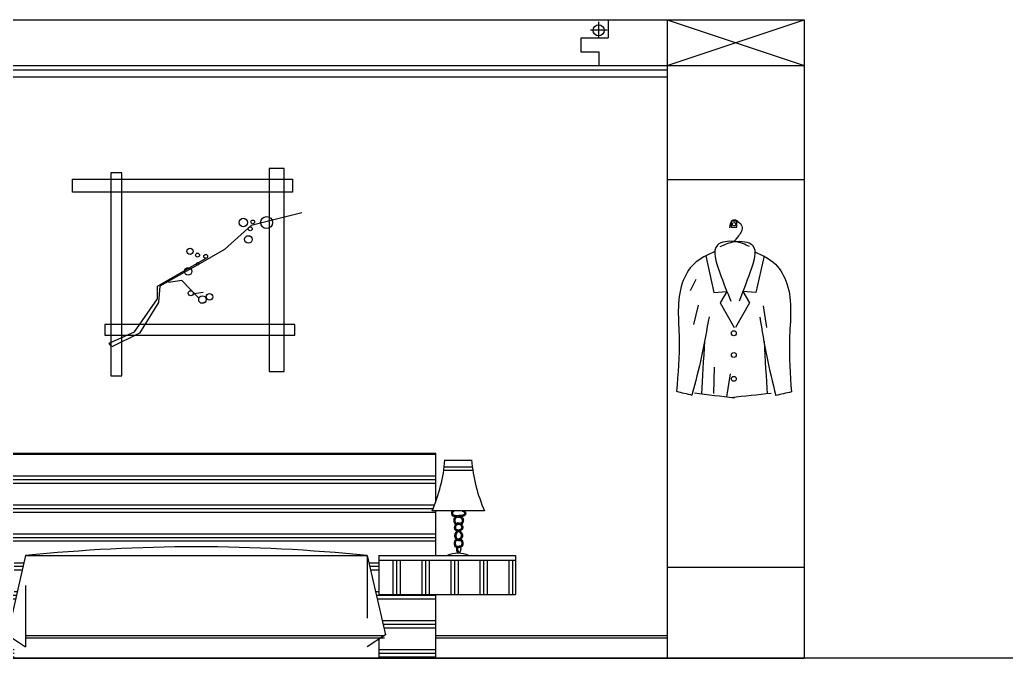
# Model space of a CAD drawing. Header units: inches. Extents: x 8.9 to 51.4, y 11.8 to 36.6.
# Drawn here: x 18.236 to 22.565, y 21.406 to 24.206 of the extents above; entities that cross this region are included whole.
import ezdxf

# ---------------------------------------------------------------- set-up
doc = ezdxf.new("R2010")
doc.units = ezdxf.units.IN
doc.header["$MEASUREMENT"] = 0
for name, color, linetype in [('02', 2, 'Continuous'), ('1', 1, 'Continuous'), ('4', 4, 'Continuous'), ('8', 8, 'Continuous')]:
    doc.layers.add(name, color=color, linetype=linetype)

msp = doc.modelspace()

# ---------------------------------------------------------------- hatches: boundary and pattern name
at = {"layer": '8'}
h = msp.add_hatch(dxfattribs=at)
h.set_pattern_fill('PLAST', color=256, scale=0.02, style=0)
h.set_pattern_definition([(0, (35.65493, 69.79935), (0, 0.127), []), (0, (35.65493, 69.81523), (0, 0.127), []), (0, (35.65493, 69.8311), (0, 0.127), [])])
h.paths.add_polyline_path([(19.7613, 21.8561), (19.8405, 21.5088), (19.8113, 21.4894), (19.8113, 21.4061), (20.0613, 21.4061), (20.0613, 21.6861), (19.8113, 21.6861), (19.8113, 21.8561), (20.0613, 21.8561), (20.0613, 22.053), (20.0452, 22.053, 0.015862), (20.0613, 22.0921), (20.0613, 22.3061), (17.9613, 22.3061), (17.9613, 22.1628, 0.043729), (17.9994, 22.053), (17.9613, 22.053), (17.9613, 21.8561), (18.2113, 21.8561), (18.2113, 21.6861), (17.9613, 21.6861), (17.9613, 21.4061), (18.2113, 21.4061), (18.2113, 21.4894), (18.182, 21.5088), (18.2613, 21.8561, -0.051427)])
h = msp.add_hatch(dxfattribs=at)
h.set_pattern_fill('PLAST', color=256, scale=0.02, angle=90, style=0)
h.set_pattern_definition([(90, (35.65493, 69.79935), (-0.127, 8e-18), []), (90, (35.63906, 69.79935), (-0.127, 8e-18), []), (90, (35.62318, 69.79935), (-0.127, 8e-18), [])])
h.paths.add_polyline_path([(20.4113, 21.6861), (20.4113, 21.8361), (19.8113, 21.8361), (19.8113, 21.6861)])

# ---------------------------------------------------------------- linework, layer by layer
at = {"layer": '02'}
for p, q in [((21.2459, 23.1704), (21.2816, 23.0099)), ((21.5022, 23.1704), (21.4665, 23.0099)), ((21.2024, 23.0673), (21.1777, 23.018)), ((21.2816, 23.0099), (21.3391, 23.0141)), ((21.3391, 23.0141), (21.3094, 22.9643)), ((21.4665, 23.0099), (21.409, 23.0141)), ((21.409, 23.0141), (21.4387, 22.9643)), ((21.2129, 22.9546), (21.1918, 22.87)), ((21.3094, 22.9643), (21.3709, 22.8572)), ((21.4387, 22.9643), (21.3772, 22.8572)), ((21.4986, 22.951), (21.5127, 22.8559)), ((21.2835, 22.6833), (21.2799, 22.567)), ((21.3534, 22.6528), (21.3374, 22.5532))]:
    msp.add_line(p, q, dxfattribs=at)
for points in [[(19.3958, 23.5535), (19.3302, 23.5535), (19.3302, 22.6639), (19.3958, 22.6639)], [(18.468, 23.5067), (19.4332, 23.5067), (19.4332, 23.4505), (18.468, 23.4505)], [(18.6836, 23.5348), (18.6367, 23.5348), (18.6367, 22.6452), (18.6836, 22.6452)], [(21.3577, 23.2972), (21.3827, 23.2972), (21.3827, 23.3222), (21.3577, 23.3222)], [(19.4426, 22.8699), (18.6096, 22.8699), (18.6096, 22.8231), (19.4426, 22.8231)]]:
    msp.add_lwpolyline(points, close=True, dxfattribs=at)
for centre, radius in [((21.3705, 23.3096), 0.0075), ((21.3693, 22.8313), 0.0108), ((21.3693, 22.7362), 0.0108), ((21.3693, 22.6313), 0.0108)]:
    msp.add_circle(centre, radius, dxfattribs=at)
for points in [[(21.352, 23.2936), (21.3661, 23.3286), (21.4046, 23.3006), (21.3906, 23.2586), (21.3696, 23.2341)], [(21.4384, 23.2116), (21.374, 23.2331), (21.2972, 23.2177), (21.3064, 23.1012), (21.3556, 22.9724)], [(21.3096, 23.2116), (21.3741, 23.2331), (21.4508, 23.2177), (21.4416, 23.1012), (21.3925, 22.9724)], [(21.2861, 23.1893), (21.195, 23.136), (21.1434, 23.0516), (21.1294, 22.8079), (21.1176, 22.5769)], [(21.4614, 23.1883), (21.5518, 23.1338), (21.6024, 23.0488), (21.6136, 22.8049), (21.6219, 22.5739)], [(21.2607, 22.9039), (21.2279, 22.7305), (21.1857, 22.5605)], [(21.4834, 22.9026), (21.5141, 22.7288), (21.5537, 22.5583)], [(21.1176, 22.5769), (21.1857, 22.5605)], [(21.1962, 22.5696), (21.3722, 22.5485)], [(21.5336, 22.5676), (21.3575, 22.5486)], [(21.6219, 22.5739), (21.5537, 22.5583)]]:
    msp.add_spline(points, degree=3, dxfattribs=at)
for points in [[(21.2406, 22.7977), (21.2361, 22.7158), (21.2316, 22.634), (21.2272, 22.5659)], [(21.5022, 22.7961), (21.5068, 22.7148), (21.5113, 22.6334), (21.5155, 22.5656)]]:
    msp.add_open_spline(points, degree=3, dxfattribs=at)
at = {"layer": '1'}
for p, q in [((15.8876, 24.2061), (21.6776, 24.2061)), ((20.7767, 24.1261), (20.7767, 24.1976)), ((20.8176, 24.2061), (20.8176, 24.1261)), ((21.0776, 24.2061), (21.0776, 21.4061)), ((21.0776, 24.2061), (21.6776, 24.0061)), ((21.0776, 24.0061), (21.6776, 24.2061)), ((21.6776, 24.2061), (21.6776, 21.4061)), ((20.8134, 24.1597), (20.7399, 24.1597)), ((20.6976, 24.1261), (20.8176, 24.1261)), ((20.6976, 24.1261), (20.6976, 24.0661)), ((20.6976, 24.0661), (20.7776, 24.0661)), ((20.7776, 24.0661), (20.7776, 24.0061)), ((17.3876, 24.0061), (21.6776, 24.0061)), ((17.5476, 23.9861), (21.0776, 23.9861)), ((17.5476, 23.9561), (21.0776, 23.9561)), ((21.0776, 23.5061), (21.6776, 23.5061)), ((19.4733, 23.3597), (19.2511, 23.3042)), ((19.2511, 23.3042), (19.1345, 23.1987)), ((18.8401, 23.0377), (19.0511, 23.1598)), ((19.1345, 23.1987), (19.0178, 23.1321)), ((19.0178, 23.1321), (18.8512, 23.0377)), ((18.8401, 22.9822), (18.8401, 23.0377)), ((18.8512, 23.0377), (18.8456, 22.9656)), ((18.9474, 23.0633), (18.8888, 23.0546)), ((19.0229, 22.9831), (18.9474, 23.0633)), ((19.0022, 23.0051), (19.0411, 23.0122)), ((18.7401, 22.8379), (18.8401, 22.9822)), ((18.8456, 22.9656), (18.7623, 22.8324)), ((18.629, 22.788), (18.7401, 22.8379)), ((18.7623, 22.8324), (18.6401, 22.7713)), ((18.6401, 22.7713), (18.629, 22.788)), ((17.9613, 22.3061), (20.0613, 22.3061)), ((20.0613, 22.0921), (20.0613, 22.3061)), ((20.1017, 22.2755), (20.2191, 22.2755)), ((20.0969, 22.2312), (20.224, 22.2312)), ((20.0987, 22.2449), (20.2222, 22.2449)), ((20.2751, 22.053), (20.0452, 22.053)), ((20.0613, 21.8561), (20.0613, 22.053)), ((20.1452, 22.0255), (20.1471, 22.0255)), ((20.1585, 22.0255), (20.1751, 22.0255)), ((18.2613, 21.8561), (18.182, 21.5088)), ((18.2613, 21.8561), (19.7613, 21.8561)), ((19.7613, 21.8561), (19.7613, 21.5816)), ((19.7613, 21.8561), (19.8405, 21.5088)), ((19.8113, 21.8561), (19.8113, 21.6861)), ((19.8113, 21.8561), (20.4113, 21.8561)), ((19.8113, 21.8361), (20.4113, 21.8361)), ((20.4113, 21.8561), (20.4113, 21.6861)), ((21.0776, 21.8061), (21.6776, 21.8061)), ((18.2613, 21.7256), (18.2613, 21.4561)), ((19.8113, 21.6861), (20.4113, 21.6861)), ((20.0613, 21.4061), (20.0613, 21.6861)), ((18.182, 21.5088), (18.2613, 21.4561)), ((18.2613, 21.5061), (19.8365, 21.5061)), ((18.2613, 21.4961), (19.8365, 21.4961)), ((19.8405, 21.5088), (19.7613, 21.4561)), ((19.8113, 21.4894), (19.8113, 21.4061)), ((20.0613, 21.5061), (21.0776, 21.5061)), ((20.0613, 21.4961), (21.0776, 21.4961)), ((15.8876, 21.4061), (21.6776, 21.4061))]:
    msp.add_line(p, q, dxfattribs=at)
for centre, radius in [((20.7767, 24.1597), 0.0243), ((19.2174, 23.3169), 0.0185), ((19.3192, 23.3169), 0.0261), ((19.2477, 23.2894), 0.0087), ((19.2587, 23.3197), 0.00825), ((19.2394, 23.2427), 0.0165), ((18.9834, 23.1904), 0.0138), ((19.0165, 23.1739), 0.0087), ((19.0522, 23.1684), 0.00825), ((18.9752, 23.1024), 0.0165), ((19.0165, 23.1354), 0.0055), ((18.9868, 23.0067), 0.011), ((19.0379, 22.9791), 0.0165), ((19.0692, 22.991), 0.014)]:
    msp.add_circle(centre, radius, dxfattribs=at)
for centre, radius, start, end in [((19.4378, 22.3257), 0.6658, 335.823, 355.679), ((20.883, 22.3257), 0.6658, 184.321, 204.177), ((19.0113, 14.5835), 7.3112, 84.11209, 95.88791), ((20.1591, 21.7497), 0.1167, 65.7073, 114.2927)]:
    msp.add_arc(centre, radius, start, end, dxfattribs=at)
for points, knots in [([(20.1358, 22.053), (20.1332, 22.051), (20.1286, 22.0451), (20.1318, 22.029), (20.1426, 22.0281), (20.1503, 22.0276)], [120.742501, 120.742501, 120.742501, 120.742501, 130.241288, 141.563358, 161.821253, 161.821253, 161.821253, 161.821253]), ([(20.1422, 22.0509), (20.1421, 22.0508), (20.142, 22.0508), (20.1415, 22.0506), (20.1412, 22.0505), (20.1404, 22.05), (20.1398, 22.0497), (20.1384, 22.0487), (20.1377, 22.0481), (20.1364, 22.0467), (20.1359, 22.0459), (20.1354, 22.0449), (20.1353, 22.0446), (20.1351, 22.044), (20.1351, 22.0438), (20.135, 22.0433), (20.1349, 22.043), (20.1349, 22.0422), (20.1349, 22.0416), (20.135, 22.0404), (20.1351, 22.0398), (20.1354, 22.0387), (20.1356, 22.0382), (20.1359, 22.0374), (20.1361, 22.0372), (20.1364, 22.0367), (20.1365, 22.0365), (20.1369, 22.0361), (20.137, 22.0359), (20.1376, 22.0354), (20.1379, 22.0351), (20.1388, 22.0346), (20.1394, 22.0344), (20.1406, 22.0339), (20.1413, 22.0337), (20.1428, 22.0334), (20.1437, 22.0333), (20.1461, 22.0329), (20.1479, 22.0328), (20.1517, 22.0325), (20.1537, 22.0323), (20.1569, 22.032), (20.158, 22.0319), (20.1599, 22.0316), (20.1607, 22.0315), (20.1615, 22.0313)], [109.595734, 109.595734, 109.595734, 109.595734, 110.114808, 110.114808, 111.39246, 111.39246, 113.947765, 113.947765, 117.924196, 117.924196, 121.900628, 121.900628, 123.560075, 123.560075, 124.805542, 124.805542, 126.05101, 126.05101, 128.541946, 128.541946, 131.032881, 131.032881, 133.545527, 133.545527, 135.024012, 135.024012, 136.681272, 136.681272, 138.338532, 138.338532, 141.222081, 141.222081, 144.10563, 144.10563, 146.989179, 146.989179, 149.872728, 149.872728, 154.962376, 154.962376, 160.052023, 160.052023, 162.656156, 162.656156, 164.564552, 164.564552, 164.564552, 164.564552]), ([(20.1782, 22.0516), (20.1783, 22.0516), (20.1783, 22.0516), (20.179, 22.0514), (20.1797, 22.0513), (20.1806, 22.051), (20.1809, 22.0508), (20.1815, 22.0506), (20.1818, 22.0505), (20.1827, 22.05), (20.1832, 22.0497), (20.1846, 22.0487), (20.1854, 22.0481), (20.1866, 22.0467), (20.1871, 22.0459), (20.1876, 22.0449), (20.1877, 22.0446), (20.1879, 22.044), (20.1879, 22.0438), (20.188, 22.0433), (20.1881, 22.043), (20.1882, 22.0422), (20.1882, 22.0416), (20.188, 22.0404), (20.1879, 22.0398), (20.1876, 22.0387), (20.1874, 22.0382), (20.1871, 22.0374), (20.187, 22.0372), (20.1867, 22.0367), (20.1865, 22.0365), (20.1862, 22.0361), (20.186, 22.0359), (20.1855, 22.0354), (20.1851, 22.0351), (20.1842, 22.0346), (20.1837, 22.0344), (20.1824, 22.0339), (20.1817, 22.0337), (20.1802, 22.0334), (20.1794, 22.0333), (20.1769, 22.0329), (20.1751, 22.0328), (20.1713, 22.0325), (20.1693, 22.0323), (20.1661, 22.032), (20.1651, 22.0319), (20.1617, 22.0314), (20.1595, 22.031), (20.1551, 22.0298), (20.153, 22.029), (20.1495, 22.0272), (20.1482, 22.0264), (20.1457, 22.0244), (20.1445, 22.0232), (20.1427, 22.0208), (20.1421, 22.0196), (20.1411, 22.0173), (20.1408, 22.0163), (20.1405, 22.0145), (20.1404, 22.0138), (20.1403, 22.0124), (20.1403, 22.0118), (20.1403, 22.0095), (20.1405, 22.0079), (20.1412, 22.0049), (20.1417, 22.0034), (20.1428, 22.0007), (20.1434, 21.9995), (20.1448, 21.9975), (20.1454, 21.9967), (20.1469, 21.9953), (20.1476, 21.9947), (20.1493, 21.9936), (20.1502, 21.9932), (20.1516, 21.9928), (20.1521, 21.9927), (20.1528, 21.9926), (20.1531, 21.9926), (20.1537, 21.9926), (20.1539, 21.9926), (20.1547, 21.9926), (20.1552, 21.9926), (20.1566, 21.9929), (20.1573, 21.9931), (20.1587, 21.9935), (20.1593, 21.9937), (20.1603, 21.994), (20.1608, 21.9942), (20.1613, 21.9943), (20.1614, 21.9943), (20.1617, 21.9944), (20.1618, 21.9944), (20.1622, 21.9944), (20.1624, 21.9945), (20.163, 21.9945), (20.1635, 21.9944), (20.1646, 21.9942), (20.1654, 21.994), (20.167, 21.9933), (20.1678, 21.9929), (20.1693, 21.9918), (20.17, 21.9912), (20.1714, 21.9899), (20.172, 21.9893), (20.1733, 21.9875), (20.1739, 21.9863), (20.1746, 21.9843), (20.1748, 21.9836), (20.1752, 21.9822), (20.1753, 21.9814), (20.1755, 21.9797), (20.1755, 21.9787), (20.1753, 21.977), (20.1751, 21.9762), (20.1748, 21.9753), (20.1747, 21.9751), (20.1745, 21.9748), (20.1745, 21.9746), (20.1743, 21.9744), (20.1742, 21.9742), (20.1739, 21.9739), (20.1737, 21.9736), (20.173, 21.9729), (20.1724, 21.9725), (20.1711, 21.9716), (20.1703, 21.9712), (20.1687, 21.9703), (20.1677, 21.9699), (20.1655, 21.9689), (20.1641, 21.9684), (20.1612, 21.9672), (20.1598, 21.9666), (20.1569, 21.9652), (20.1555, 21.9644), (20.1535, 21.9629), (20.153, 21.9625), (20.152, 21.9617), (20.1515, 21.9612), (20.1502, 21.9598), (20.1493, 21.9587), (20.1473, 21.9558), (20.1463, 21.9537), (20.1448, 21.9494), (20.1443, 21.9471), (20.1442, 21.9436), (20.1443, 21.9424), (20.1445, 21.9406), (20.1446, 21.9399), (20.1449, 21.9385), (20.1451, 21.9378), (20.1458, 21.9358), (20.1464, 21.9345), (20.148, 21.9316), (20.1491, 21.9301), (20.1509, 21.9282), (20.1513, 21.9278), (20.1518, 21.9274)], [106.203848, 106.203848, 106.203848, 106.203848, 106.309256, 106.309256, 108.837155, 108.837155, 110.114808, 110.114808, 111.39246, 111.39246, 113.947764, 113.947764, 117.924196, 117.924196, 121.900628, 121.900628, 123.560073, 123.560073, 124.805541, 124.805541, 126.051008, 126.051008, 128.541944, 128.541944, 131.032879, 131.032879, 133.545529, 133.545529, 135.024013, 135.024013, 136.681273, 136.681273, 138.338533, 138.338533, 141.222082, 141.222082, 144.105631, 144.105631, 146.989181, 146.989181, 149.87273, 149.87273, 154.962378, 154.962378, 160.052026, 160.052026, 162.656157, 162.656157, 167.864421, 167.864421, 173.072684, 173.072684, 176.663539, 176.663539, 180.254394, 180.254394, 183.17065, 183.17065, 185.370032, 185.370032, 186.75678, 186.75678, 188.143528, 188.143528, 191.28169, 191.28169, 194.419851, 194.419851, 197.058611, 197.058611, 199.221261, 199.221261, 200.991937, 200.991937, 202.762613, 202.762613, 203.540829, 203.540829, 204.003289, 204.003289, 204.46575, 204.46575, 205.390671, 205.390671, 207.119714, 207.119714, 208.848757, 208.848757, 210.5778, 210.5778, 211.090501, 211.090501, 212.115902, 212.115902, 213.141304, 213.141304, 215.192108, 215.192108, 218.693253, 218.693253, 222.194399, 222.194399, 225.695545, 225.695545, 229.19669, 229.19669, 234.560184, 234.560184, 237.335007, 237.335007, 240.109831, 240.109831, 243.733724, 243.733724, 247.357617, 247.357617, 248.719926, 248.719926, 249.671664, 249.671664, 250.623402, 250.623402, 252.526878, 252.526878, 255.664742, 255.664742, 258.802606, 258.802606, 261.94047, 261.94047, 266.130687, 266.130687, 270.320903, 270.320903, 274.511119, 274.511119, 276.064104, 276.064104, 277.617089, 277.617089, 280.723059, 280.723059, 285.922804, 285.922804, 291.122548, 291.122548, 293.669866, 293.669866, 295.183731, 295.183731, 296.697597, 296.697597, 299.725328, 299.725328, 303.929283, 303.929283, 305.254655, 305.254655, 305.254655, 305.254655]), ([(20.1872, 22.053), (20.1899, 22.051), (20.1944, 22.0451), (20.1907, 22.0262), (20.1659, 22.0296), (20.1397, 22.0192), (20.1497, 21.9942), (20.1629, 22.0014), (20.1744, 21.9958), (20.1809, 21.9848), (20.1807, 21.9686), (20.1659, 21.9642), (20.1526, 21.9575), (20.1457, 21.9414), (20.1552, 21.9293), (20.1612, 21.9281), (20.1615, 21.928)], [114.621033, 114.621033, 114.621033, 114.621033, 124.12004, 135.44211, 162.810921, 185.967208, 203.984139, 211.098678, 225.556746, 236.765717, 249.050556, 267.657282, 275.909022, 294.238731, 311.372704, 312.363402, 312.363402, 312.363402, 312.363402]), ([(20.1646, 22.0255), (20.1712, 22.0236), (20.1822, 22.0165), (20.1733, 21.9942), (20.1601, 22.0014), (20.1486, 21.9958), (20.1422, 21.9848), (20.1423, 21.9703), (20.1509, 21.9663), (20.1556, 21.9644)], [174.175905, 174.175905, 174.175905, 174.175905, 192.088456, 210.105387, 217.219926, 231.677994, 242.886965, 255.171804, 269.338797, 269.338797, 269.338797, 269.338797]), ([(20.1752, 22.0261), (20.1755, 22.0258), (20.1758, 22.0256), (20.1773, 22.0244), (20.1785, 22.0232), (20.1803, 22.0208), (20.181, 22.0196), (20.1819, 22.0173), (20.1822, 22.0163), (20.1825, 22.0145), (20.1826, 22.0138), (20.1827, 22.0124), (20.1828, 22.0118), (20.1827, 22.0095), (20.1825, 22.0079), (20.1818, 22.0049), (20.1814, 22.0034), (20.1802, 22.0007), (20.1796, 21.9995), (20.1783, 21.9975), (20.1776, 21.9967), (20.1761, 21.9953), (20.1754, 21.9947), (20.1738, 21.9936), (20.1729, 21.9932), (20.1714, 21.9928), (20.1709, 21.9927), (20.1702, 21.9926), (20.1699, 21.9926), (20.1694, 21.9926), (20.1691, 21.9926), (20.1683, 21.9926), (20.1678, 21.9926), (20.1665, 21.9929), (20.1657, 21.9931), (20.1644, 21.9935), (20.1638, 21.9937), (20.1627, 21.994), (20.1622, 21.9942), (20.1618, 21.9943), (20.1617, 21.9943), (20.1614, 21.9944), (20.1612, 21.9944), (20.1608, 21.9944), (20.1606, 21.9945), (20.16, 21.9945), (20.1596, 21.9944), (20.1584, 21.9942), (20.1576, 21.994), (20.1561, 21.9933), (20.1553, 21.9929), (20.1537, 21.9918), (20.153, 21.9912), (20.1517, 21.9899), (20.1511, 21.9893), (20.1498, 21.9875), (20.1491, 21.9863), (20.1484, 21.9843), (20.1482, 21.9836), (20.1478, 21.9822), (20.1477, 21.9814), (20.1475, 21.9797), (20.1475, 21.9787), (20.1477, 21.977), (20.1479, 21.9762), (20.1482, 21.9753), (20.1483, 21.9751), (20.1485, 21.9748), (20.1486, 21.9746), (20.1487, 21.9744), (20.1488, 21.9742), (20.1491, 21.9739), (20.1493, 21.9736), (20.15, 21.9729), (20.1506, 21.9725), (20.1519, 21.9716), (20.1527, 21.9712), (20.1544, 21.9703), (20.1553, 21.9699), (20.1576, 21.9689), (20.1589, 21.9684), (20.1607, 21.9677), (20.1611, 21.9675), (20.1615, 21.9673)], [175.822221, 175.822221, 175.822221, 175.822221, 176.66354, 176.66354, 180.254395, 180.254395, 183.17065, 183.17065, 185.37003, 185.37003, 186.756777, 186.756777, 188.143524, 188.143524, 191.281685, 191.281685, 194.419846, 194.419846, 197.058607, 197.058607, 199.221257, 199.221257, 200.991934, 200.991934, 202.762611, 202.762611, 203.540826, 203.540826, 204.003283, 204.003283, 204.46574, 204.46574, 205.390653, 205.390653, 207.119692, 207.119692, 208.84873, 208.84873, 210.577769, 210.577769, 211.090488, 211.090488, 212.115926, 212.115926, 213.141364, 213.141364, 215.192241, 215.192241, 218.693412, 218.693412, 222.194582, 222.194582, 225.695753, 225.695753, 229.196924, 229.196924, 234.560419, 234.560419, 237.335343, 237.335343, 240.110267, 240.110267, 243.734087, 243.734087, 247.357908, 247.357908, 248.720479, 248.720479, 249.672178, 249.672178, 250.623878, 250.623878, 252.527277, 252.527277, 255.665235, 255.665235, 258.803192, 258.803192, 261.94115, 261.94115, 266.13093, 266.13093, 267.262592, 267.262592, 267.262592, 267.262592]), ([(20.1615, 21.9619), (20.1635, 21.9609), (20.1707, 21.9569), (20.1774, 21.9414), (20.1648, 21.9255), (20.1504, 21.9294), (20.142, 21.919), (20.1418, 21.9071), (20.1452, 21.8941), (20.1519, 21.8928), (20.1541, 21.8925)], [275.432758, 275.432758, 275.432758, 275.432758, 282.03027, 300.359979, 317.493952, 329.894392, 339.235888, 352.440217, 366.330787, 372.56457, 372.56457, 372.56457, 372.56457]), ([(20.1674, 21.9644), (20.168, 21.964), (20.1685, 21.9637), (20.1695, 21.9629), (20.17, 21.9625), (20.171, 21.9617), (20.1715, 21.9612), (20.1729, 21.9598), (20.1737, 21.9587), (20.1757, 21.9558), (20.1768, 21.9537), (20.1782, 21.9494), (20.1787, 21.9471), (20.1788, 21.9436), (20.1788, 21.9424), (20.1785, 21.9406), (20.1784, 21.9399), (20.1781, 21.9385), (20.1779, 21.9378), (20.1772, 21.9358), (20.1767, 21.9345), (20.175, 21.9316), (20.1739, 21.9301), (20.1712, 21.9273), (20.1697, 21.9261), (20.1674, 21.9247), (20.1667, 21.9244), (20.1654, 21.9239), (20.1646, 21.9236), (20.1635, 21.9233), (20.1632, 21.9232), (20.1625, 21.9231), (20.1622, 21.9231), (20.1612, 21.9229), (20.1605, 21.9229), (20.1588, 21.9228), (20.1578, 21.9228), (20.156, 21.9228), (20.1552, 21.9228), (20.1538, 21.9227), (20.1533, 21.9226), (20.1526, 21.9225), (20.1525, 21.9224), (20.1522, 21.9223), (20.1521, 21.9223), (20.1519, 21.9222), (20.1518, 21.9221), (20.1514, 21.9219), (20.1512, 21.9217), (20.1504, 21.9211), (20.1499, 21.9205), (20.149, 21.9192), (20.1486, 21.9185), (20.1479, 21.917), (20.1477, 21.9162), (20.1473, 21.9146), (20.1472, 21.9138), (20.1471, 21.9121), (20.1471, 21.9111), (20.1472, 21.9096), (20.1473, 21.909), (20.1474, 21.9078), (20.1475, 21.9072), (20.1477, 21.9059), (20.1478, 21.9053), (20.1482, 21.9037), (20.1484, 21.9027), (20.149, 21.901), (20.1493, 21.9003), (20.1499, 21.8994), (20.1501, 21.8991), (20.1505, 21.8988), (20.1506, 21.8987), (20.1508, 21.8985), (20.1508, 21.8985), (20.151, 21.8984), (20.1511, 21.8983), (20.1514, 21.8982), (20.1517, 21.8981), (20.1525, 21.8978), (20.153, 21.8977), (20.1541, 21.8975), (20.1547, 21.8975), (20.1561, 21.8973), (20.1568, 21.8973), (20.1584, 21.8971), (20.1592, 21.897), (20.1605, 21.8968), (20.161, 21.8967), (20.1615, 21.8966)], [273.018356, 273.018356, 273.018356, 273.018356, 274.510489, 274.510489, 276.063181, 276.063181, 277.615873, 277.615873, 280.721257, 280.721257, 285.921053, 285.921053, 291.120849, 291.120849, 293.667498, 293.667498, 295.181592, 295.181592, 296.695687, 296.695687, 299.723875, 299.723875, 303.927971, 303.927971, 308.132068, 308.132068, 309.640977, 309.640977, 311.237915, 311.237915, 311.987526, 311.987526, 312.737138, 312.737138, 314.236361, 314.236361, 316.851827, 316.851827, 319.467293, 319.467293, 322.082759, 322.082759, 323.287723, 323.287723, 324.154038, 324.154038, 325.020352, 325.020352, 326.752981, 326.752981, 330.113971, 330.113971, 333.474961, 333.474961, 336.835951, 336.835951, 340.19694, 340.19694, 343.55793, 343.55793, 345.364232, 345.364232, 347.337463, 347.337463, 349.310694, 349.310694, 352.608363, 352.608363, 355.906032, 355.906032, 358.103707, 358.103707, 359.463684, 359.463684, 360.29394, 360.29394, 361.124196, 361.124196, 363.114013, 363.114013, 365.103831, 365.103831, 367.093648, 367.093648, 369.083465, 369.083465, 371.073282, 371.073282, 372.234378, 372.234378, 372.234378, 372.234378]), ([(20.1615, 21.923), (20.1621, 21.9229), (20.1626, 21.9229), (20.1642, 21.9228), (20.1652, 21.9228), (20.167, 21.9228), (20.1678, 21.9228), (20.1692, 21.9227), (20.1698, 21.9226), (20.1704, 21.9225), (20.1706, 21.9224), (20.1708, 21.9223), (20.1709, 21.9223), (20.1711, 21.9222), (20.1712, 21.9221), (20.1716, 21.9219), (20.1718, 21.9218), (20.1725, 21.9211), (20.1731, 21.9206), (20.174, 21.9193), (20.1744, 21.9185), (20.1751, 21.9171), (20.1753, 21.9163), (20.1757, 21.9147), (20.1758, 21.9139), (20.1759, 21.9122), (20.1759, 21.9113), (20.1758, 21.9097), (20.1757, 21.9091), (20.1756, 21.9079), (20.1755, 21.9072), (20.1753, 21.9059), (20.1752, 21.9053), (20.1749, 21.9036), (20.1746, 21.9027), (20.174, 21.901), (20.1737, 21.9003), (20.1731, 21.8994), (20.1729, 21.8991), (20.1726, 21.8988), (20.1725, 21.8987), (20.1723, 21.8985), (20.1722, 21.8985), (20.1721, 21.8984), (20.172, 21.8983), (20.1717, 21.8982), (20.1714, 21.8981), (20.1706, 21.8978), (20.1701, 21.8977), (20.1691, 21.8976), (20.1684, 21.8975), (20.1671, 21.8973), (20.1664, 21.8973), (20.1648, 21.8971), (20.164, 21.897), (20.1624, 21.8968), (20.1615, 21.8967), (20.1598, 21.8962), (20.1588, 21.8959), (20.1573, 21.8952), (20.1567, 21.8949), (20.1557, 21.8942), (20.1554, 21.8938), (20.1547, 21.8932), (20.1543, 21.8928), (20.1538, 21.892), (20.1536, 21.8916), (20.153, 21.8905), (20.1527, 21.8897), (20.1523, 21.8883), (20.1522, 21.8876), (20.152, 21.8862), (20.152, 21.8855), (20.1521, 21.8834), (20.1522, 21.8821), (20.1526, 21.8801), (20.1528, 21.8794), (20.1531, 21.878), (20.1533, 21.8774), (20.1537, 21.8761), (20.1539, 21.8755), (20.1547, 21.8737), (20.1552, 21.8725), (20.1564, 21.8703), (20.1571, 21.8693), (20.1579, 21.8684)], [312.96731, 312.96731, 312.96731, 312.96731, 314.244048, 314.244048, 316.859404, 316.859404, 319.47476, 319.47476, 322.090115, 322.090115, 323.299435, 323.299435, 324.142567, 324.142567, 324.9857, 324.9857, 326.671964, 326.671964, 330.016991, 330.016991, 333.362018, 333.362018, 336.707046, 336.707046, 340.052073, 340.052073, 343.3971, 343.3971, 345.302768, 345.302768, 347.338494, 347.338494, 349.37422, 349.37422, 352.659805, 352.659805, 355.945391, 355.945391, 358.137644, 358.137644, 359.430974, 359.430974, 360.240761, 360.240761, 361.050549, 361.050549, 363.024365, 363.024365, 364.998182, 364.998182, 366.971998, 366.971998, 368.945815, 368.945815, 370.919631, 370.919631, 372.893448, 372.893448, 374.867264, 374.867264, 376.139596, 376.139596, 376.954778, 376.954778, 377.716982, 377.716982, 378.479186, 378.479186, 379.895926, 379.895926, 381.312665, 381.312665, 382.729404, 382.729404, 385.528548, 385.528548, 387.162428, 387.162428, 388.690273, 388.690273, 390.218117, 390.218117, 393.273806, 393.273806, 395.989199, 395.989199, 395.989199, 395.989199]), ([(20.1712, 21.9274), (20.1718, 21.9273), (20.1752, 21.9262), (20.181, 21.919), (20.1812, 21.9071), (20.1778, 21.894), (20.1674, 21.8921), (20.1559, 21.8919), (20.1573, 21.8798), (20.1599, 21.8739), (20.1615, 21.8718)], [322.011843, 322.011843, 322.011843, 322.011843, 323.773144, 333.11464, 346.318969, 360.209539, 366.781568, 377.338024, 387.713462, 395.592473, 395.592473, 395.592473, 395.592473]), ([(20.1689, 21.8925), (20.1689, 21.8925), (20.1689, 21.8925), (20.1691, 21.8922), (20.1693, 21.8918), (20.1699, 21.8908), (20.1702, 21.8901), (20.1706, 21.8887), (20.1708, 21.888), (20.171, 21.8866), (20.171, 21.8859), (20.171, 21.8839), (20.1709, 21.8826), (20.1705, 21.8804), (20.1703, 21.8795), (20.1699, 21.878), (20.1697, 21.8775), (20.1694, 21.8764), (20.1692, 21.8759), (20.1686, 21.8743), (20.1682, 21.8733), (20.167, 21.8709), (20.1661, 21.8695), (20.1646, 21.8676), (20.164, 21.867), (20.1634, 21.8664)], [377.650713, 377.650713, 377.650713, 377.650713, 377.671372, 377.671372, 378.287433, 378.287433, 379.6663, 379.6663, 381.045166, 381.045166, 382.424032, 382.424032, 385.138632, 385.138632, 387.289308, 387.289308, 388.563891, 388.563891, 389.838473, 389.838473, 392.387639, 392.387639, 396.076631, 396.076631, 397.979992, 397.979992, 397.979992, 397.979992])]:
    msp.add_open_spline(points, degree=3, knots=knots, dxfattribs=at)
at = {"layer": '4'}
msp.add_line((29.5811, 21.4061), (9.2549, 21.4061), dxfattribs=at)

doc.saveas('drawing.dxf')
